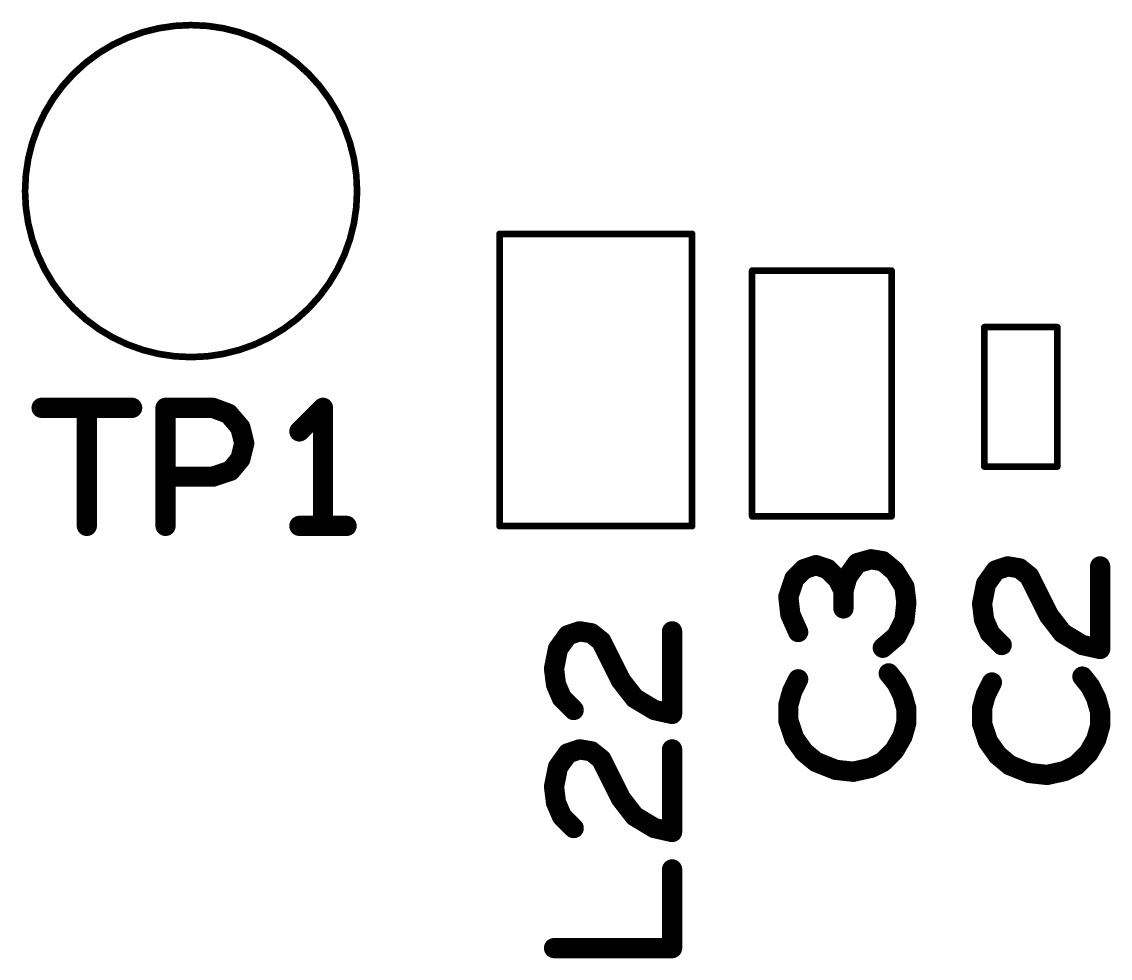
# Model space of a CAD drawing. Extents: x -1.14 to 4.53, y -2.04 to 6.
# Drawn here: x 0.7683 to 1.091, y 3.6233 to 3.9009 of the extents above; entities that cross this region are included whole.
import ezdxf

# ---------------------------------------------------------------- set-up
doc = ezdxf.new("R2010")
doc.units = 0
doc.layers.get('0').update_dxf_attribs({"linetype": 'CONTINUOUS'})
doc.layers.add('ASSE', color=1, linetype='CONTINUOUS')

# ---------------------------------------------------------------- blocks, each defined once
blk = doc.blocks.new('ROUND_64')
at = {"const_width": 0.000984}
blk.add_lwpolyline([(-0.00049, 0, 1), (0.00049, 0, 1)], format="xyb", close=True, dxfattribs=at)
blk = doc.blocks.new('ROUND_1')
at = {"const_width": 0.003}
blk.add_lwpolyline([(-0.0015, 0, 1), (0.0015, 0, 1)], format="xyb", close=True, dxfattribs=at)

msp = doc.modelspace()

# ---------------------------------------------------------------- linework, layer by layer
at = {"layer": 'ASSE', "const_width": 0.00197}
msp.add_lwpolyline([(0.76928, 3.85075, 1), (0.86771, 3.85075, 1)], format="xyb", close=True, dxfattribs=at)
at = {"layer": 'ASSE'}
for points, const_width in [([(0.96704, 3.83806), (0.90995, 3.83806)], 0.00197), ([(0.90995, 3.83806), (0.90995, 3.75144)], 0.00197), ([(0.96704, 3.75144), (0.96704, 3.83806)], 0.00197), ([(0.98483, 3.75433), (0.98483, 3.82716)], 0.00197), ([(0.98483, 3.82716), (1.02617, 3.82716)], 0.00197), ([(1.02617, 3.82716), (1.02617, 3.75433)], 0.00197), ([(1.05367, 3.76908), (1.05367, 3.81042)], 0.00197), ([(1.05367, 3.81042), (1.07532, 3.81042)], 0.00197), ([(1.07532, 3.81042), (1.07532, 3.76908)], 0.00197), ([(0.77418, 3.7865), (0.80101, 3.7865)], 0.006), ([(0.78759, 3.7865), (0.78759, 3.7515)], 0.006), ([(0.81093, 3.7515), (0.81093, 3.7865)], 0.006), ([(0.81093, 3.7865), (0.82493, 3.7865)], 0.006), ([(0.82493, 3.7865), (0.8296, 3.78475)], 0.006), ([(0.8576, 3.7865), (0.8506, 3.7795)], 0.006), ([(0.8576, 3.7515), (0.8576, 3.7865)], 0.006), ([(0.8296, 3.78475), (0.8331, 3.78067)], 0.006), ([(0.8331, 3.78067), (0.83426, 3.776)], 0.006), ([(0.83426, 3.776), (0.8331, 3.77133)], 0.006), ([(0.8331, 3.77133), (0.83018, 3.76783)], 0.006), ([(0.83018, 3.76783), (0.82493, 3.76608)], 0.006), ([(1.07532, 3.76908), (1.05367, 3.76908)], 0.00197), ([(0.82493, 3.76608), (0.81093, 3.76608)], 0.006), ([(0.8506, 3.7515), (0.8646, 3.7515)], 0.006), ([(1.02617, 3.75433), (0.98483, 3.75433)], 0.00197), ([(0.90995, 3.75144), (0.96704, 3.75144)], 0.00197), ([(1.01598, 3.74044), (1.01307, 3.73636)], 0.006), ([(1.02007, 3.74161), (1.01598, 3.74044)], 0.006), ([(1.02357, 3.74103), (1.02007, 3.74161)], 0.006), ([(1.02707, 3.73811), (1.02357, 3.74103)], 0.006), ([(1.00023, 3.73869), (0.99732, 3.73578)], 0.006), ([(1.00373, 3.73986), (1.00023, 3.73869)], 0.006), ([(1.00723, 3.73869), (1.00373, 3.73986)], 0.006), ([(1.01015, 3.73578), (1.00723, 3.73869)], 0.006), ([(1.02998, 3.73344), (1.02707, 3.73811)], 0.006), ([(1.05416, 3.73425), (1.05708, 3.73833)], 0.006), ([(1.05708, 3.73833), (1.06058, 3.7395)], 0.006), ([(1.06058, 3.7395), (1.06408, 3.73892)], 0.006), ([(1.06408, 3.73892), (1.067, 3.73658)], 0.006), ([(1.088, 3.715), (1.088, 3.7395)], 0.006), ([(0.99732, 3.73578), (0.99557, 3.73053)], 0.006), ([(1.0119, 3.73228), (1.01015, 3.73578)], 0.006), ([(1.01307, 3.73636), (1.0119, 3.73228)], 0.006), ([(1.053, 3.72842), (1.05416, 3.73425)], 0.006), ([(1.067, 3.73658), (1.07283, 3.72492)], 0.006), ([(1.0119, 3.73228), (1.0119, 3.72703)], 0.006), ([(1.03056, 3.72878), (1.02998, 3.73344)], 0.006), ([(0.99557, 3.73053), (0.99615, 3.72528)], 0.006), ([(1.02998, 3.72353), (1.03056, 3.72878)], 0.006), ([(1.05358, 3.72375), (1.053, 3.72842)], 0.006), ([(0.99615, 3.72528), (0.99848, 3.72003)], 0.006), ([(1.07283, 3.72492), (1.07691, 3.71967)], 0.006), ([(1.02765, 3.71886), (1.02998, 3.72353)], 0.006), ([(1.05533, 3.71967), (1.05358, 3.72375)], 0.006), ([(0.92726, 3.715), (0.93018, 3.71908)], 0.006), ([(0.93018, 3.71908), (0.93368, 3.72025)], 0.006), ([(0.93368, 3.72025), (0.93718, 3.71967)], 0.006), ([(0.93718, 3.71967), (0.9401, 3.71733)], 0.006), ([(0.9611, 3.69575), (0.9611, 3.72025)], 0.006), ([(1.02357, 3.71536), (1.02765, 3.71886)], 0.006), ([(1.05883, 3.71617), (1.05533, 3.71967)], 0.006), ([(1.07691, 3.71967), (1.08275, 3.71617)], 0.006), ([(0.9261, 3.70917), (0.92726, 3.715)], 0.006), ([(0.9401, 3.71733), (0.94593, 3.70567)], 0.006), ([(1.08275, 3.71617), (1.088, 3.715)], 0.006), ([(0.92668, 3.7045), (0.9261, 3.70917)], 0.006), ([(0.94593, 3.70567), (0.95001, 3.70042)], 0.006), ([(0.99848, 3.70603), (0.99673, 3.70253)], 0.006), ([(1.02765, 3.70486), (1.02532, 3.70778)], 0.006), ([(1.0294, 3.70136), (1.02765, 3.70486)], 0.006), ([(1.05591, 3.70508), (1.05416, 3.70158)], 0.006), ([(1.08508, 3.70392), (1.08275, 3.70683)], 0.006), ([(0.92843, 3.70042), (0.92668, 3.7045)], 0.006), ([(0.99673, 3.70253), (0.99557, 3.69844)], 0.006), ([(1.05416, 3.70158), (1.053, 3.6975)], 0.006), ([(1.08683, 3.70042), (1.08508, 3.70392)], 0.006), ([(0.93193, 3.69692), (0.92843, 3.70042)], 0.006), ([(0.95001, 3.70042), (0.95585, 3.69692)], 0.006), ([(0.99557, 3.69844), (0.99557, 3.69378)], 0.006), ([(1.03056, 3.69728), (1.0294, 3.70136)], 0.006), ([(1.088, 3.69633), (1.08683, 3.70042)], 0.006), ([(0.95585, 3.69692), (0.9611, 3.69575)], 0.006), ([(1.03056, 3.69319), (1.03056, 3.69728)], 0.006), ([(1.053, 3.6975), (1.053, 3.69283)], 0.006), ([(1.088, 3.69225), (1.088, 3.69633)], 0.006), ([(0.99557, 3.69378), (0.99732, 3.68853)], 0.006), ([(1.0294, 3.68911), (1.03056, 3.69319)], 0.006), ([(1.053, 3.69283), (1.05475, 3.68758)], 0.006), ([(1.08683, 3.68817), (1.088, 3.69225)], 0.006), ([(1.02707, 3.68503), (1.0294, 3.68911)], 0.006), ([(0.99732, 3.68853), (1.00023, 3.68444)], 0.006), ([(1.05475, 3.68758), (1.05766, 3.6835)], 0.006), ([(1.0845, 3.68408), (1.08683, 3.68817)], 0.006), ([(0.92726, 3.68), (0.93018, 3.68408)], 0.006), ([(0.93018, 3.68408), (0.93368, 3.68525)], 0.006), ([(0.93368, 3.68525), (0.93718, 3.68467)], 0.006), ([(0.93718, 3.68467), (0.9401, 3.68233)], 0.006), ([(0.9401, 3.68233), (0.94593, 3.67067)], 0.006), ([(0.9611, 3.66075), (0.9611, 3.68525)], 0.006), ([(1.00023, 3.68444), (1.00373, 3.68153)], 0.006), ([(1.02357, 3.68153), (1.02707, 3.68503)], 0.006), ([(1.05766, 3.6835), (1.06116, 3.68058)], 0.006), ([(1.081, 3.68058), (1.0845, 3.68408)], 0.006), ([(0.9261, 3.67417), (0.92726, 3.68)], 0.006), ([(1.00373, 3.68153), (1.00957, 3.67919)], 0.006), ([(1.00957, 3.67919), (1.01482, 3.67861)], 0.006), ([(1.01482, 3.67861), (1.02007, 3.67978)], 0.006), ([(1.02007, 3.67978), (1.02357, 3.68153)], 0.006), ([(1.06116, 3.68058), (1.067, 3.67825)], 0.006), ([(1.0775, 3.67883), (1.081, 3.68058)], 0.006), ([(1.067, 3.67825), (1.07225, 3.67767)], 0.006), ([(1.07225, 3.67767), (1.0775, 3.67883)], 0.006), ([(0.92668, 3.6695), (0.9261, 3.67417)], 0.006), ([(0.92843, 3.66542), (0.92668, 3.6695)], 0.006), ([(0.94593, 3.67067), (0.95001, 3.66542)], 0.006), ([(0.93193, 3.66192), (0.92843, 3.66542)], 0.006), ([(0.95001, 3.66542), (0.95585, 3.66192)], 0.006), ([(0.95585, 3.66192), (0.9611, 3.66075)], 0.006), ([(0.9611, 3.62633), (0.9611, 3.64967)], 0.006), ([(0.9261, 3.62633), (0.9611, 3.62633)], 0.006)]:
    msp.add_lwpolyline(points, dxfattribs=dict(at, const_width=const_width))

# ---------------------------------------------------------------- block references
for name, p in [('ROUND_64', (0.90995, 3.83806)), ('ROUND_64', (0.90995, 3.83806)), ('ROUND_64', (0.96704, 3.83806)), ('ROUND_64', (0.96704, 3.83806)), ('ROUND_64', (0.98483, 3.82716)), ('ROUND_64', (0.98483, 3.82716)), ('ROUND_64', (1.02617, 3.82716)), ('ROUND_64', (1.02617, 3.82716)), ('ROUND_64', (1.05367, 3.81042)), ('ROUND_64', (1.05367, 3.81042)), ('ROUND_64', (1.07532, 3.81042)), ('ROUND_64', (1.07532, 3.81042)), ('ROUND_1', (0.77418, 3.7865)), ('ROUND_1', (0.78759, 3.7865)), ('ROUND_1', (0.80101, 3.7865)), ('ROUND_1', (0.81093, 3.7865)), ('ROUND_1', (0.81093, 3.7865)), ('ROUND_1', (0.82493, 3.7865)), ('ROUND_1', (0.82493, 3.7865)), ('ROUND_1', (0.8576, 3.7865)), ('ROUND_1', (0.8576, 3.7865)), ('ROUND_1', (0.8296, 3.78475)), ('ROUND_1', (0.8296, 3.78475)), ('ROUND_1', (0.8331, 3.78067)), ('ROUND_1', (0.8331, 3.78067)), ('ROUND_1', (0.8506, 3.7795)), ('ROUND_1', (0.83426, 3.776)), ('ROUND_1', (0.83426, 3.776)), ('ROUND_1', (0.8331, 3.77133)), ('ROUND_1', (0.8331, 3.77133)), ('ROUND_1', (0.83018, 3.76783)), ('ROUND_1', (0.83018, 3.76783)), ('ROUND_64', (1.05367, 3.76908)), ('ROUND_64', (1.05367, 3.76908)), ('ROUND_64', (1.07532, 3.76908)), ('ROUND_64', (1.07532, 3.76908)), ('ROUND_1', (0.81093, 3.76608)), ('ROUND_1', (0.82493, 3.76608)), ('ROUND_1', (0.82493, 3.76608)), ('ROUND_1', (0.78759, 3.7515)), ('ROUND_1', (0.81093, 3.7515)), ('ROUND_1', (0.8506, 3.7515)), ('ROUND_1', (0.8576, 3.7515)), ('ROUND_1', (0.8646, 3.7515)), ('ROUND_64', (0.98483, 3.75433)), ('ROUND_64', (0.98483, 3.75433)), ('ROUND_64', (1.02617, 3.75433)), ('ROUND_64', (1.02617, 3.75433)), ('ROUND_64', (0.90995, 3.75144)), ('ROUND_64', (0.90995, 3.75144)), ('ROUND_64', (0.96704, 3.75144)), ('ROUND_64', (0.96704, 3.75144)), ('ROUND_1', (1.01598, 3.74044)), ('ROUND_1', (1.01598, 3.74044)), ('ROUND_1', (1.02007, 3.74161)), ('ROUND_1', (1.02007, 3.74161)), ('ROUND_1', (1.02357, 3.74103)), ('ROUND_1', (1.02357, 3.74103)), ('ROUND_1', (1.00023, 3.73869)), ('ROUND_1', (1.00023, 3.73869)), ('ROUND_1', (1.00373, 3.73986)), ('ROUND_1', (1.00373, 3.73986)), ('ROUND_1', (1.00723, 3.73869)), ('ROUND_1', (1.00723, 3.73869)), ('ROUND_1', (1.02707, 3.73811)), ('ROUND_1', (1.02707, 3.73811)), ('ROUND_1', (1.05708, 3.73833)), ('ROUND_1', (1.05708, 3.73833)), ('ROUND_1', (1.06058, 3.7395)), ('ROUND_1', (1.06058, 3.7395)), ('ROUND_1', (1.06408, 3.73892)), ('ROUND_1', (1.06408, 3.73892)), ('ROUND_1', (1.088, 3.7395)), ('ROUND_1', (0.99732, 3.73578)), ('ROUND_1', (0.99732, 3.73578)), ('ROUND_1', (1.01015, 3.73578)), ('ROUND_1', (1.01015, 3.73578)), ('ROUND_1', (1.01307, 3.73636)), ('ROUND_1', (1.01307, 3.73636)), ('ROUND_1', (1.05416, 3.73425)), ('ROUND_1', (1.05416, 3.73425)), ('ROUND_1', (1.067, 3.73658)), ('ROUND_1', (1.067, 3.73658)), ('ROUND_1', (1.0119, 3.73228)), ('ROUND_1', (1.0119, 3.73228)), ('ROUND_1', (1.0119, 3.73228)), ('ROUND_1', (1.02998, 3.73344)), ('ROUND_1', (1.02998, 3.73344)), ('ROUND_1', (0.99557, 3.73053)), ('ROUND_1', (0.99557, 3.73053)), ('ROUND_1', (1.03056, 3.72878)), ('ROUND_1', (1.03056, 3.72878)), ('ROUND_1', (1.053, 3.72842)), ('ROUND_1', (1.053, 3.72842)), ('ROUND_1', (0.99615, 3.72528)), ('ROUND_1', (0.99615, 3.72528)), ('ROUND_1', (1.0119, 3.72703)), ('ROUND_1', (1.07283, 3.72492)), ('ROUND_1', (1.07283, 3.72492)), ('ROUND_1', (1.02998, 3.72353)), ('ROUND_1', (1.02998, 3.72353)), ('ROUND_1', (1.05358, 3.72375)), ('ROUND_1', (1.05358, 3.72375)), ('ROUND_1', (0.93018, 3.71908)), ('ROUND_1', (0.93018, 3.71908)), ('ROUND_1', (0.93368, 3.72025)), ('ROUND_1', (0.93368, 3.72025)), ('ROUND_1', (0.93718, 3.71967)), ('ROUND_1', (0.93718, 3.71967)), ('ROUND_1', (0.9611, 3.72025)), ('ROUND_1', (0.99848, 3.72003)), ('ROUND_1', (1.02765, 3.71886)), ('ROUND_1', (1.02765, 3.71886)), ('ROUND_1', (1.05533, 3.71967)), ('ROUND_1', (1.05533, 3.71967)), ('ROUND_1', (1.07691, 3.71967)), ('ROUND_1', (1.07691, 3.71967)), ('ROUND_1', (0.92726, 3.715)), ('ROUND_1', (0.92726, 3.715)), ('ROUND_1', (0.9401, 3.71733)), ('ROUND_1', (0.9401, 3.71733)), ('ROUND_1', (1.02357, 3.71536)), ('ROUND_1', (1.05883, 3.71617)), ('ROUND_1', (1.08275, 3.71617)), ('ROUND_1', (1.08275, 3.71617)), ('ROUND_1', (1.088, 3.715)), ('ROUND_1', (1.088, 3.715)), ('ROUND_1', (0.9261, 3.70917)), ('ROUND_1', (0.9261, 3.70917)), ('ROUND_1', (0.94593, 3.70567)), ('ROUND_1', (0.94593, 3.70567)), ('ROUND_1', (0.99848, 3.70603)), ('ROUND_1', (1.02532, 3.70778)), ('ROUND_1', (1.02765, 3.70486)), ('ROUND_1', (1.02765, 3.70486)), ('ROUND_1', (1.05591, 3.70508)), ('ROUND_1', (1.08275, 3.70683)), ('ROUND_1', (0.92668, 3.7045)), ('ROUND_1', (0.92668, 3.7045)), ('ROUND_1', (0.99673, 3.70253)), ('ROUND_1', (0.99673, 3.70253)), ('ROUND_1', (1.05416, 3.70158)), ('ROUND_1', (1.05416, 3.70158)), ('ROUND_1', (1.08508, 3.70392)), ('ROUND_1', (1.08508, 3.70392)), ('ROUND_1', (0.92843, 3.70042)), ('ROUND_1', (0.92843, 3.70042)), ('ROUND_1', (0.95001, 3.70042)), ('ROUND_1', (0.95001, 3.70042)), ('ROUND_1', (0.99557, 3.69844)), ('ROUND_1', (0.99557, 3.69844)), ('ROUND_1', (1.0294, 3.70136)), ('ROUND_1', (1.0294, 3.70136)), ('ROUND_1', (1.08683, 3.70042)), ('ROUND_1', (1.08683, 3.70042)), ('ROUND_1', (0.93193, 3.69692)), ('ROUND_1', (0.95585, 3.69692)), ('ROUND_1', (0.95585, 3.69692)), ('ROUND_1', (0.9611, 3.69575)), ('ROUND_1', (0.9611, 3.69575)), ('ROUND_1', (1.03056, 3.69728)), ('ROUND_1', (1.03056, 3.69728)), ('ROUND_1', (1.053, 3.6975)), ('ROUND_1', (1.053, 3.6975)), ('ROUND_1', (1.088, 3.69633)), ('ROUND_1', (1.088, 3.69633)), ('ROUND_1', (0.99557, 3.69378)), ('ROUND_1', (0.99557, 3.69378)), ('ROUND_1', (1.03056, 3.69319)), ('ROUND_1', (1.03056, 3.69319)), ('ROUND_1', (1.053, 3.69283)), ('ROUND_1', (1.053, 3.69283)), ('ROUND_1', (1.088, 3.69225)), ('ROUND_1', (1.088, 3.69225)), ('ROUND_1', (1.0294, 3.68911)), ('ROUND_1', (1.0294, 3.68911)), ('ROUND_1', (0.99732, 3.68853)), ('ROUND_1', (0.99732, 3.68853)), ('ROUND_1', (1.05475, 3.68758)), ('ROUND_1', (1.05475, 3.68758)), ('ROUND_1', (1.08683, 3.68817)), ('ROUND_1', (1.08683, 3.68817)), ('ROUND_1', (0.93018, 3.68408)), ('ROUND_1', (0.93018, 3.68408)), ('ROUND_1', (0.93368, 3.68525)), ('ROUND_1', (0.93368, 3.68525)), ('ROUND_1', (0.93718, 3.68467)), ('ROUND_1', (0.93718, 3.68467)), ('ROUND_1', (0.9401, 3.68233)), ('ROUND_1', (0.9401, 3.68233)), ('ROUND_1', (0.9611, 3.68525)), ('ROUND_1', (1.00023, 3.68444)), ('ROUND_1', (1.00023, 3.68444)), ('ROUND_1', (1.02707, 3.68503)), ('ROUND_1', (1.02707, 3.68503)), ('ROUND_1', (1.05766, 3.6835)), ('ROUND_1', (1.05766, 3.6835)), ('ROUND_1', (1.0845, 3.68408)), ('ROUND_1', (1.0845, 3.68408)), ('ROUND_1', (0.92726, 3.68)), ('ROUND_1', (0.92726, 3.68)), ('ROUND_1', (1.00373, 3.68153)), ('ROUND_1', (1.00373, 3.68153)), ('ROUND_1', (1.00957, 3.67919)), ('ROUND_1', (1.00957, 3.67919)), ('ROUND_1', (1.02007, 3.67978)), ('ROUND_1', (1.02007, 3.67978)), ('ROUND_1', (1.02357, 3.68153)), ('ROUND_1', (1.02357, 3.68153)), ('ROUND_1', (1.06116, 3.68058)), ('ROUND_1', (1.06116, 3.68058)), ('ROUND_1', (1.081, 3.68058)), ('ROUND_1', (1.081, 3.68058)), ('ROUND_1', (1.01482, 3.67861)), ('ROUND_1', (1.01482, 3.67861)), ('ROUND_1', (1.067, 3.67825)), ('ROUND_1', (1.067, 3.67825)), ('ROUND_1', (1.07225, 3.67767)), ('ROUND_1', (1.07225, 3.67767)), ('ROUND_1', (1.0775, 3.67883)), ('ROUND_1', (1.0775, 3.67883)), ('ROUND_1', (0.9261, 3.67417)), ('ROUND_1', (0.9261, 3.67417)), ('ROUND_1', (0.92668, 3.6695)), ('ROUND_1', (0.92668, 3.6695)), ('ROUND_1', (0.94593, 3.67067)), ('ROUND_1', (0.94593, 3.67067)), ('ROUND_1', (0.92843, 3.66542)), ('ROUND_1', (0.92843, 3.66542)), ('ROUND_1', (0.95001, 3.66542)), ('ROUND_1', (0.95001, 3.66542)), ('ROUND_1', (0.93193, 3.66192)), ('ROUND_1', (0.95585, 3.66192)), ('ROUND_1', (0.95585, 3.66192)), ('ROUND_1', (0.9611, 3.66075)), ('ROUND_1', (0.9611, 3.66075)), ('ROUND_1', (0.9611, 3.64967)), ('ROUND_1', (0.9261, 3.62633)), ('ROUND_1', (0.9611, 3.62633)), ('ROUND_1', (0.9611, 3.62633))]:
    msp.add_blockref(name, p, dxfattribs=at)

doc.saveas('drawing.dxf')
